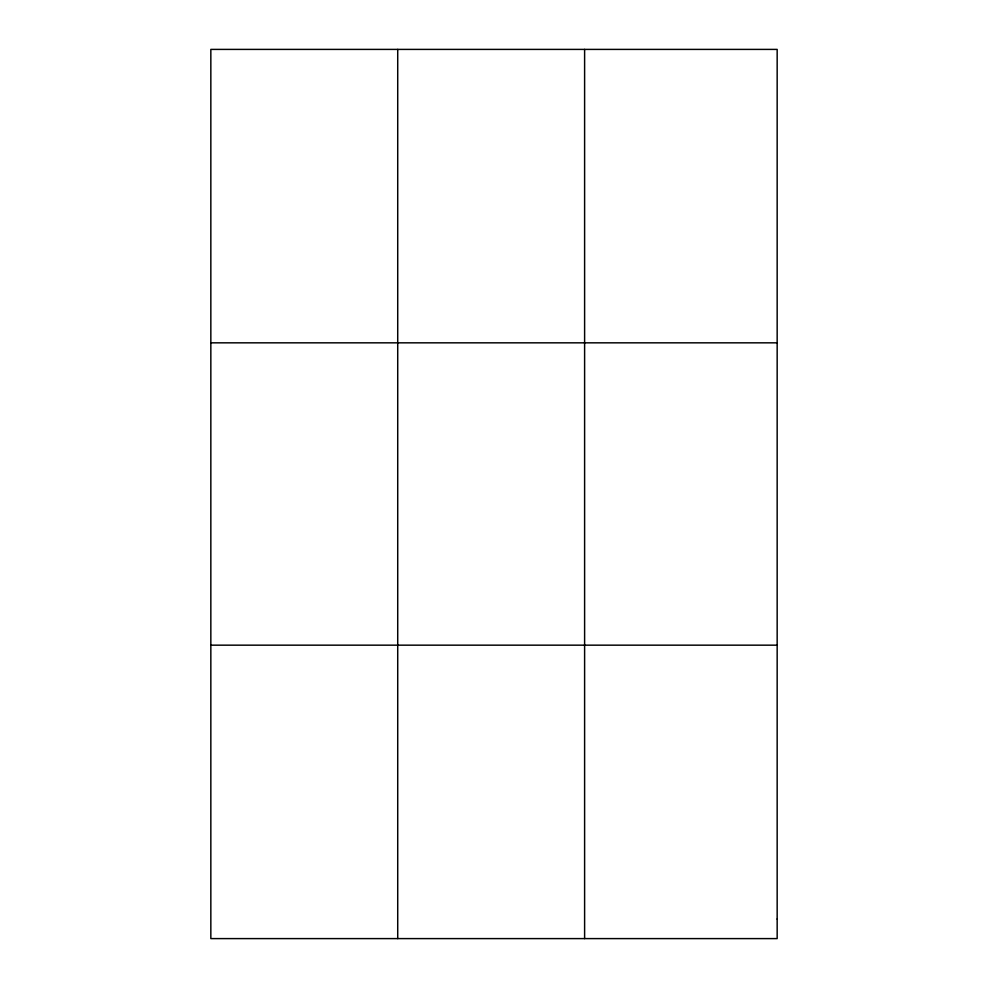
<?xml version="1.0" encoding="UTF-8"?>
<svg xmlns="http://www.w3.org/2000/svg" width="988" height="988" viewBox="0 0 988 988"><rect width="100%" height="100%" fill="white"/><g stroke="black" fill="none" stroke-linecap="round" stroke-linejoin="round"><path stroke-width="1.48" d="M397.719 938.6L397.719 49.4M584.612 938.6L584.612 49.4M210.839 342.836L777.161 342.836M210.839 645.164L777.161 645.164M777.161 919.038L777.161 938.6L210.839 938.6L210.839 49.4L777.161 49.4L777.161 919.038"/></g></svg>
